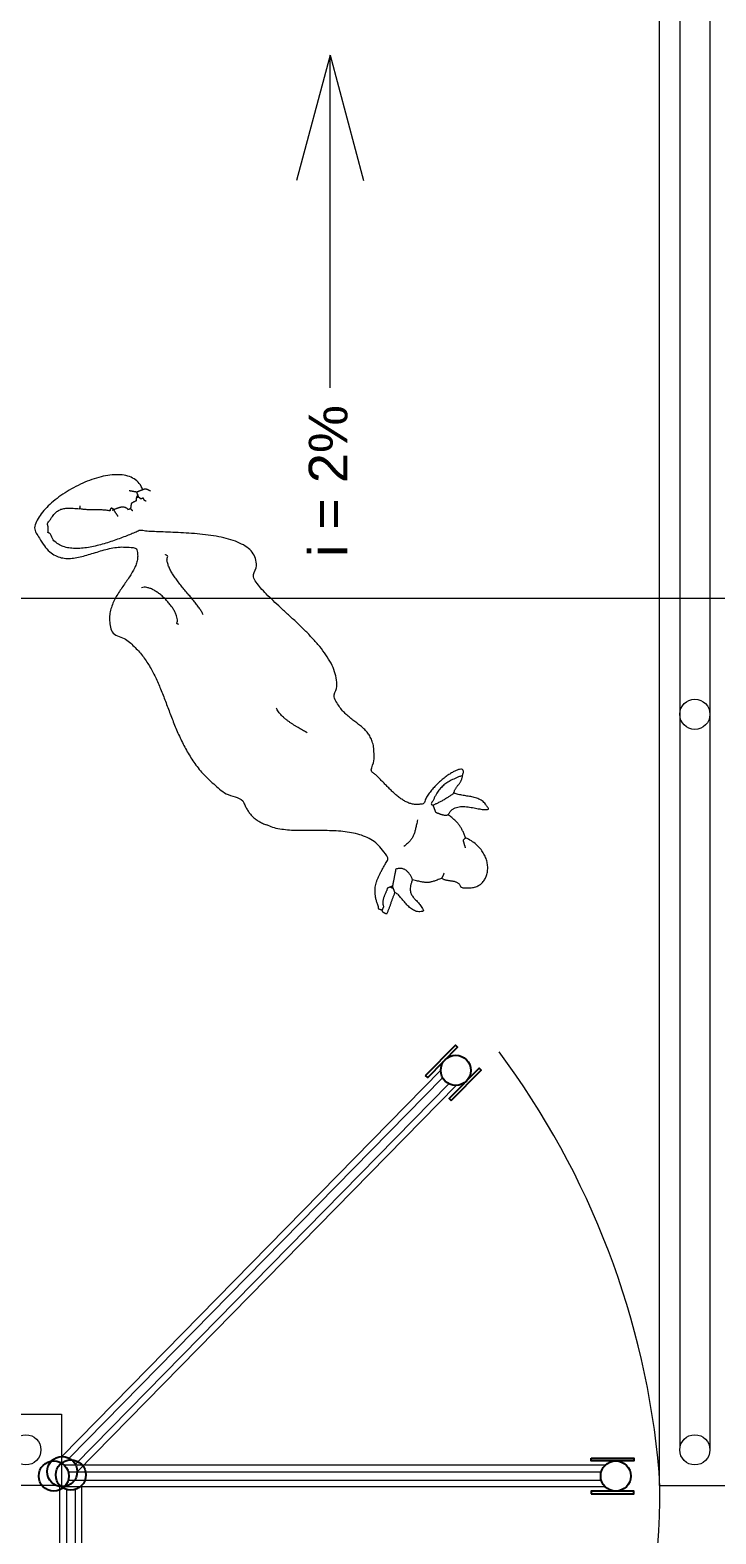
# Model space of a CAD drawing. Header units: metres. Extents: x 147 to 427, y -16 to 162.
# Drawn here: x 300.82 to 303.23, y 109.39 to 114.68 of the extents above; entities that cross this region are included whole.
import ezdxf

# ---------------------------------------------------------------- set-up
doc = ezdxf.new("R2010")
doc.units = ezdxf.units.M
doc.layers.add('1053_ARQ_BASE_MATADOURO_2_dwg', color=7, linetype='Continuous', lineweight=5, true_color=0x767676)
doc.layers.add('1053_ARQ_BASE_MATADOURO_dwg', color=7, linetype='Continuous', lineweight=5, true_color=0x767676)
doc.layers.add('A-COTAS', color=7, linetype='Continuous', lineweight=9)
doc.layers.add('A-PISO', color=7, linetype='Continuous', lineweight=5)
doc.styles.add('Arial_10', font='arial.ttf', dxfattribs={"height": 0.136})

# ---------------------------------------------------------------- blocks, each defined once
blk = doc.blocks.new('1053_ARQ_BASE_MATADOURO_dwg_arq geral tgov-4039641-TÉRREO 1_20 - Dependente 1')
at = {"layer": 'A-COTAS', "color": 253, "true_color": 0xaaaaaa}
blk.add_line((-12.3579, 29.4947), (5.2571, 29.4947), dxfattribs=at)
blk = doc.blocks.new('1053_ARQ_BASE_MATADOURO_dwg-3625622-TÉRREO 1_20 - Dependente 1')
blk.add_blockref('1053_ARQ_BASE_MATADOURO_dwg_arq geral tgov-4039641-TÉRREO 1_20 - Dependente 1', (130.2098, 83.186))
blk = doc.blocks.new('1053_ARQ_BASE_MATADOURO_2_dwg-3637054-TÉRREO 1_20 - Dependente 1')
at = {"layer": 'A-PISO', "color": 253, "true_color": 0xaaaaaa}
for p, q in [((134.7151, 84.2532), (134.7151, 76.5132)), ((134.8211, 84.2532), (134.8211, 76.5032)), ((133.8753, 77.8362), (132.5444, 76.4798)), ((132.5707, 76.4736), (133.882, 77.81)), ((132.5921, 76.4526), (133.9034, 77.789)), ((133.9297, 77.7828), (132.5988, 76.4264)), ((134.4534, 76.4493), (132.5531, 76.4493)), ((132.538, 74.4778), (132.538, 76.3782)), ((132.5671, 76.4262), (134.4394, 76.4262)), ((132.5671, 76.3962), (134.4394, 76.3962)), ((132.6142, 74.4778), (132.6142, 76.3782)), ((134.4534, 76.3731), (132.5531, 76.3731)), ((132.5611, 76.3642), (132.5611, 74.4918)), ((132.5911, 76.3642), (132.5911, 74.4918))]:
    blk.add_line(p, q, dxfattribs=at)
at = {"layer": 'A-PISO', "color": 253, "lineweight": 15, "true_color": 0xaaaaaa}
blk.add_line((133.4866, 81.4017), (133.3685, 80.961), dxfattribs=at)
at = {"layer": 'A-PISO', "color": 253, "true_color": 0xaaaaaa, "flags": 128}
for points in [[(127.3491, 84.1282), (134.6431, 84.1282), (134.6431, 76.3782), (134.8931, 76.3782), (134.8931, 84.3782), (127.1431, 84.3782)], [(126.8931, 80.2532), (127.1431, 80.2532), (127.1431, 76.6282), (132.5431, 76.6282), (132.5431, 76.3782), (127.1431, 76.3782), (126.8931, 76.3782)]]:
    blk.add_lwpolyline(points, dxfattribs=at)
at = {"layer": 'A-PISO', "color": 253, "lineweight": 15, "true_color": 0xaaaaaa, "flags": 128}
blk.add_lwpolyline([(133.4866, 80.2329), (133.4866, 81.4017), (133.6047, 80.961)], dxfattribs=at)
at = {"layer": 'A-PISO', "color": 253, "lineweight": 25, "true_color": 0xaaaaaa, "flags": 128}
for points in [[(133.8224, 77.8178), (133.9275, 77.9249), (133.9346, 77.9179), (133.8296, 77.8108)], [(133.9124, 77.7296), (134.0174, 77.8367), (134.0103, 77.8437), (133.9052, 77.7366)], [(134.4033, 76.4742), (134.5533, 76.4742), (134.5533, 76.4642), (134.4033, 76.4642)], [(134.4033, 76.3482), (134.5533, 76.3482), (134.5533, 76.3582), (134.4033, 76.3582)]]:
    blk.add_lwpolyline(points, close=True, dxfattribs=at)
at = {"layer": 'A-PISO', "color": 253, "true_color": 0xaaaaaa}
for centre in [(134.7681, 79.0865), (132.4181, 76.5032), (134.7681, 76.5032)]:
    blk.add_circle(centre, 0.053, dxfattribs=at)
at = {"layer": 'A-PISO', "color": 253, "lineweight": 25, "true_color": 0xaaaaaa}
for centre in [(133.9283, 77.8358), (132.5163, 76.4112), (132.5458, 76.4268), (132.5761, 76.415), (134.4903, 76.4112)]:
    blk.add_circle(centre, 0.053, dxfattribs=at)
at = {"layer": 'A-PISO', "color": 253, "true_color": 0xaaaaaa}
for centre, radius, start, end in [((131.7592, 76.1706), 2.8951, 5.0349, 36.7012), ((132.5947, 76.3379), 2.0503, 271.2427, 2.4237)]:
    blk.add_arc(centre, radius, start, end, dxfattribs=at)
for points, knots in [([(132.8295, 79.8753), (132.8257, 79.883), (132.8184, 79.8981), (132.799, 79.9145), (132.7758, 79.9244), (132.7492, 79.9286), (132.7203, 79.928), (132.6895, 79.9229), (132.6576, 79.9141), (132.6254, 79.902), (132.5936, 79.887), (132.563, 79.8696), (132.5344, 79.8504), (132.5085, 79.8298), (132.4863, 79.8083), (132.468, 79.7863), (132.4557, 79.7646), (132.4435, 79.7357), (132.4656, 79.7072), (132.481, 79.6785), (132.5005, 79.6577), (132.5207, 79.6436), (132.542, 79.6358), (132.5639, 79.6333), (132.5863, 79.6347), (132.6092, 79.639), (132.6325, 79.6454), (132.6563, 79.6528), (132.6805, 79.6603), (132.7052, 79.6672), (132.73, 79.6722), (132.7559, 79.6752), (132.7796, 79.6722), (132.8086, 79.6734), (132.8107, 79.6502), (132.8113, 79.6341), (132.8075, 79.6173), (132.8009, 79.6011), (132.7921, 79.5848), (132.7816, 79.5685), (132.7701, 79.552), (132.7582, 79.5351), (132.7464, 79.5178), (132.7354, 79.4999), (132.7257, 79.4813), (132.7181, 79.462), (132.7131, 79.4417), (132.7112, 79.4202), (132.7143, 79.3984), (132.7198, 79.3647), (132.766, 79.357), (132.7982, 79.3252), (132.8287, 79.2931), (132.8529, 79.2563), (132.8738, 79.2169), (132.8919, 79.1752), (132.9087, 79.1318), (132.9253, 79.0875), (132.9426, 79.0428), (132.962, 78.9983), (132.9846, 78.9546), (133.0115, 78.9126), (133.0436, 78.8724), (133.0839, 78.8367), (133.1255, 78.7984), (133.1782, 78.7938), (133.1867, 78.7689), (133.19, 78.7621), (133.1933, 78.7556), (133.197, 78.7494), (133.2009, 78.7435), (133.2051, 78.7379), (133.2095, 78.7326), (133.2143, 78.7276), (133.2193, 78.723), (133.2247, 78.7186), (133.2304, 78.7144), (133.2364, 78.7106), (133.2428, 78.707), (133.2496, 78.7037), (133.2567, 78.7006), (133.2616, 78.6988), (133.2641, 78.6979)], [0, 0, 0, 0, 0.025699, 0.049728, 0.07429, 0.10075, 0.129617, 0.160848, 0.194061, 0.228689, 0.264061, 0.299459, 0.334136, 0.367371, 0.398482, 0.426901, 0.452272, 0.474673, 0.514601, 0.547499, 0.57497, 0.598786, 0.62075, 0.642358, 0.664566, 0.687782, 0.71202, 0.737049, 0.762543, 0.788164, 0.813673, 0.839001, 0.86438, 0.890422, 0.90764, 0.924078, 0.940734, 0.958191, 0.97666, 0.996106, 1.016342, 1.037112, 1.05814, 1.079183, 1.100079, 1.120793, 1.141489, 1.162566, 1.184704, 1.208798, 1.256755, 1.301685, 1.345355, 1.389026, 1.433445, 1.478912, 1.525429, 1.572822, 1.62087, 1.669398, 1.71839, 1.768076, 1.819015, 1.87216, 1.928838, 1.990677, 1.998433, 2.005974, 2.013321, 2.020506, 2.027557, 2.034511, 2.041399, 2.048262, 2.055135, 2.062058, 2.069072, 2.076212, 2.083517, 2.091025, 2.098768, 2.106779, 2.106779, 2.106779, 2.106779]), ([(132.8078, 79.8668), (132.8072, 79.8669), (132.8061, 79.8671), (132.8044, 79.8674), (132.8028, 79.8677), (132.8011, 79.868), (132.7995, 79.8682), (132.7978, 79.8685), (132.7962, 79.8688), (132.7945, 79.8691), (132.7928, 79.8694), (132.7912, 79.8697), (132.7895, 79.87), (132.7879, 79.8703), (132.7862, 79.8706), (132.7846, 79.8709), (132.7829, 79.8712), (132.7818, 79.8714), (132.7812, 79.8715)], [0, 0, 0, 0, 0.00168214, 0.00336428, 0.00504643, 0.00673062, 0.00841276, 0.0100949, 0.01177705, 0.0134646, 0.01514674, 0.01682888, 0.01851102, 0.02019522, 0.02187736, 0.0235595, 0.02524164, 0.0269292, 0.0269292, 0.0269292, 0.0269292]), ([(132.8295, 79.8753), (132.829, 79.8751), (132.8281, 79.8747), (132.8267, 79.8742), (132.8253, 79.8736), (132.824, 79.8731), (132.8226, 79.8726), (132.8212, 79.872), (132.8199, 79.8715), (132.8185, 79.871), (132.8172, 79.8705), (132.8158, 79.8699), (132.8145, 79.8694), (132.8131, 79.8689), (132.8118, 79.8683), (132.8104, 79.8678), (132.8091, 79.8673), (132.8082, 79.867), (132.8078, 79.8668)], [0, 0, 0, 0, 0.00149625, 0.00298463, 0.00446644, 0.005943, 0.00741169, 0.00887644, 0.01033594, 0.01179281, 0.01324313, 0.01469081, 0.01613456, 0.01757831, 0.01901681, 0.02045794, 0.02189513, 0.02333625, 0.02333625, 0.02333625, 0.02333625]), ([(132.8112, 79.8581), (132.8111, 79.8583), (132.8109, 79.8587), (132.8107, 79.8592), (132.8105, 79.8598), (132.8103, 79.8604), (132.81, 79.8609), (132.8098, 79.8615), (132.8096, 79.862), (132.8094, 79.8625), (132.8092, 79.8631), (132.809, 79.8636), (132.8088, 79.8641), (132.8086, 79.8647), (132.8084, 79.8652), (132.8082, 79.8657), (132.808, 79.8663), (132.8078, 79.8666), (132.8078, 79.8668)], [0, 0, 0, 0, 0.0006195, 0.001233749, 0.001840124, 0.002442562, 0.003035812, 0.003625124, 0.004210499, 0.004791937, 0.005365499, 0.005939063, 0.006507374, 0.007077, 0.007641374, 0.008207062, 0.008770126, 0.009334499, 0.009334499, 0.009334499, 0.009334499]), ([(132.856, 79.8706), (132.8554, 79.8709), (132.8541, 79.8714), (132.8523, 79.8723), (132.8505, 79.8731), (132.8489, 79.8739), (132.8474, 79.8746), (132.8459, 79.8753), (132.8444, 79.8759), (132.8429, 79.8764), (132.8414, 79.8767), (132.8399, 79.877), (132.8384, 79.8771), (132.8368, 79.8771), (132.8351, 79.8769), (132.8333, 79.8765), (132.8314, 79.876), (132.8302, 79.8755), (132.8295, 79.8753)], [0, 0, 0, 0, 0.00214026, 0.00415857, 0.0060632, 0.00786836, 0.00958192, 0.01122185, 0.01279754, 0.01433272, 0.01583711, 0.01734321, 0.01887301, 0.02046357, 0.02214113, 0.02394277, 0.02590018, 0.02804716, 0.02804716, 0.02804716, 0.02804716]), ([(133.9517, 78.8719), (133.953, 78.8751), (133.9551, 78.8805), (133.9558, 78.8883), (133.9516, 78.8934), (133.9448, 78.8939), (133.9368, 78.8921), (133.9269, 78.8882), (133.9157, 78.8823), (133.9034, 78.8746), (133.8905, 78.8653), (133.8773, 78.8546), (133.8643, 78.8428), (133.8519, 78.8301), (133.8403, 78.8168), (133.8306, 78.8026), (133.821, 78.7896), (133.8187, 78.7718), (133.8023, 78.7704), (133.7895, 78.7689), (133.7761, 78.7707), (133.7633, 78.7746), (133.7508, 78.7805), (133.7386, 78.7879), (133.7267, 78.7967), (133.715, 78.8064), (133.7037, 78.8168), (133.6927, 78.8276), (133.6821, 78.8386), (133.6717, 78.8493), (133.6618, 78.8595), (133.652, 78.8689), (133.6435, 78.8775), (133.625, 78.8875), (133.6427, 78.9157), (133.6412, 78.9419), (133.641, 78.9658), (133.637, 78.9858), (133.6306, 79.0029), (133.6219, 79.0174), (133.6115, 79.0299), (133.5997, 79.041), (133.587, 79.0512), (133.5737, 79.0612), (133.56, 79.0716), (133.5465, 79.0829), (133.5334, 79.0957), (133.5207, 79.1106), (133.5106, 79.1281), (133.4953, 79.1504), (133.5128, 79.1767), (133.5101, 79.207), (133.5037, 79.237), (133.4904, 79.2666), (133.4724, 79.296), (133.4503, 79.325), (133.4252, 79.3536), (133.3981, 79.3816), (133.3697, 79.4089), (133.3411, 79.4353), (133.3133, 79.4608), (133.287, 79.485), (133.2636, 79.508), (133.243, 79.5295), (133.2286, 79.5493), (133.2109, 79.5727), (133.2303, 79.5986), (133.2277, 79.6274), (133.2181, 79.6517), (133.1996, 79.6708), (133.1753, 79.6858), (133.146, 79.6976), (133.1129, 79.7067), (133.0768, 79.7136), (133.039, 79.7186), (133.0006, 79.722), (132.9628, 79.7244), (132.9267, 79.726), (132.8935, 79.7269), (132.8643, 79.7287), (132.8405, 79.7285), (132.8207, 79.7351), (132.8045, 79.7254), (132.7868, 79.7192), (132.7671, 79.7111), (132.7456, 79.703), (132.7227, 79.6948), (132.6989, 79.6871), (132.6745, 79.6803), (132.6501, 79.6747), (132.626, 79.6706), (132.6026, 79.6686), (132.5803, 79.6689), (132.5595, 79.6722), (132.5404, 79.6785), (132.5243, 79.6894), (132.5085, 79.7021), (132.5076, 79.7197), (132.5008, 79.7226), (132.5004, 79.7227), (132.5, 79.7229), (132.4996, 79.7231), (132.4993, 79.7232), (132.4989, 79.7234), (132.4985, 79.7235), (132.4981, 79.7236), (132.4977, 79.7238), (132.4974, 79.7239), (132.497, 79.7241), (132.4967, 79.7242), (132.4963, 79.7243), (132.496, 79.7245), (132.4956, 79.7246), (132.4948, 79.7249), (132.4962, 79.7263), (132.4962, 79.7278), (132.4967, 79.7296), (132.4969, 79.7314), (132.497, 79.7333), (132.4971, 79.7353), (132.497, 79.7373), (132.4969, 79.7393), (132.4967, 79.7414), (132.4965, 79.7434), (132.4962, 79.7454), (132.4958, 79.7474), (132.4954, 79.7492), (132.4949, 79.751), (132.4944, 79.7527), (132.4922, 79.7575), (132.501, 79.764), (132.5053, 79.7732), (132.5112, 79.7811), (132.5164, 79.7879), (132.5217, 79.7936), (132.527, 79.7984), (132.5325, 79.8023), (132.5383, 79.8053), (132.5445, 79.8076), (132.5511, 79.8092), (132.5583, 79.8101), (132.5663, 79.8105), (132.575, 79.8105), (132.5847, 79.8101), (132.5954, 79.8093), (132.6029, 79.8087), (132.6069, 79.8084)], [0, 0, 0, 0, 0.010571, 0.017391, 0.022385, 0.028342, 0.036587, 0.047233, 0.060042, 0.074659, 0.090698, 0.107753, 0.125424, 0.143316, 0.161054, 0.178295, 0.194748, 0.21021, 0.224137, 0.237373, 0.250457, 0.263771, 0.277541, 0.291838, 0.306638, 0.321832, 0.337274, 0.352767, 0.368104, 0.383062, 0.397417, 0.410943, 0.423437, 0.434721, 0.46711, 0.494451, 0.517657, 0.537695, 0.55555, 0.572131, 0.588182, 0.6042, 0.620474, 0.637125, 0.654211, 0.671801, 0.690047, 0.709226, 0.729793, 0.752353, 0.782482, 0.8118, 0.842065, 0.874258, 0.908691, 0.945222, 0.983418, 1.02268, 1.062299, 1.101512, 1.139512, 1.175493, 1.208652, 1.238246, 1.263653, 1.284556, 1.317568, 1.344515, 1.369067, 1.39451, 1.422718, 1.454239, 1.488817, 1.525777, 1.564219, 1.60313, 1.641415, 1.677951, 1.711577, 1.741137, 1.765473, 1.783491, 1.799781, 1.81892, 1.840364, 1.863581, 1.88804, 1.913229, 1.938654, 1.96385, 1.988389, 2.01192, 2.034187, 2.055107, 2.074846, 2.093951, 2.113399, 2.134528, 2.134965, 2.135398, 2.135826, 2.13625, 2.136667, 2.13708, 2.137486, 2.137889, 2.138282, 2.138674, 2.139058, 2.139438, 2.139811, 2.140179, 2.140539, 2.140898, 2.142452, 2.144111, 2.145868, 2.147714, 2.149633, 2.151615, 2.153639, 2.155694, 2.157757, 2.159812, 2.16184, 2.163826, 2.165749, 2.167591, 2.169333, 2.170961, 2.182965, 2.193684, 2.203252, 2.211814, 2.219538, 2.226609, 2.233243, 2.239673, 2.246143, 2.252884, 2.260107, 2.267989, 2.276689, 2.286336, 2.297054, 2.308948, 2.308948, 2.308948, 2.308948]), ([(132.608, 79.8185), (132.6079, 79.8183), (132.6079, 79.8178), (132.6078, 79.8172), (132.6077, 79.8166), (132.6076, 79.8159), (132.6075, 79.8153), (132.6074, 79.8147), (132.6074, 79.814), (132.6073, 79.8134), (132.6072, 79.8128), (132.6072, 79.8121), (132.6071, 79.8115), (132.607, 79.8109), (132.607, 79.8102), (132.6069, 79.8096), (132.6069, 79.809), (132.6069, 79.8086), (132.6069, 79.8084)], [0, 0, 0, 0, 0.00064327, 0.00128654, 0.00192918, 0.00257246, 0.00321383, 0.00385458, 0.00449346, 0.00512825, 0.00576284, 0.00639683, 0.00702842, 0.00765765, 0.00828398, 0.00890746, 0.0095276, 0.01014252, 0.01014252, 0.01014252, 0.01014252]), ([(132.7144, 79.8006), (132.7121, 79.8011), (132.7075, 79.802), (132.7005, 79.803), (132.6936, 79.8037), (132.6867, 79.8042), (132.6799, 79.8044), (132.6731, 79.8046), (132.6664, 79.8047), (132.6597, 79.8047), (132.653, 79.8047), (132.6463, 79.8047), (132.6397, 79.8048), (132.6331, 79.8051), (132.6265, 79.8055), (132.6199, 79.8062), (132.6134, 79.8071), (132.609, 79.808), (132.6069, 79.8084)], [0, 0, 0, 0, 0.0071171, 0.014136, 0.021075, 0.0279528, 0.0347765, 0.0415599, 0.048304, 0.0550163, 0.0616938, 0.0683465, 0.074972, 0.0815793, 0.0881712, 0.0947661, 0.1013758, 0.1080243, 0.1080243, 0.1080243, 0.1080243]), ([(132.7275, 79.8057), (132.7273, 79.8058), (132.7269, 79.8061), (132.7264, 79.8064), (132.7259, 79.8067), (132.7253, 79.807), (132.7248, 79.8074), (132.7243, 79.8077), (132.7237, 79.808), (132.7232, 79.8084), (132.7227, 79.8087), (132.7221, 79.809), (132.7216, 79.8093), (132.7211, 79.8097), (132.7205, 79.81), (132.72, 79.8103), (132.7195, 79.8106), (132.7187, 79.8114), (132.7179, 79.8098), (132.7169, 79.8091), (132.7161, 79.8082), (132.7154, 79.8075), (132.7148, 79.8068), (132.7143, 79.8062), (132.714, 79.8057), (132.7137, 79.8052), (132.7135, 79.8047), (132.7134, 79.8042), (132.7134, 79.8037), (132.7135, 79.8032), (132.7137, 79.8027), (132.7139, 79.802), (132.7141, 79.8014), (132.7143, 79.8009), (132.7144, 79.8006)], [0, 0, 0, 0, 0.00062449, 0.00124898, 0.00187346, 0.00250032, 0.00312481, 0.00374929, 0.00437378, 0.00500064, 0.00562512, 0.00624961, 0.0068741, 0.00750096, 0.00812544, 0.00874993, 0.00937442, 0.01000127, 0.0115267, 0.01286528, 0.01403136, 0.01504146, 0.01591019, 0.01665694, 0.01729952, 0.01786156, 0.01836909, 0.01884967, 0.01933421, 0.01984992, 0.0204202, 0.02105921, 0.02178514, 0.02260545, 0.02260545, 0.02260545, 0.02260545]), ([(132.7858, 79.8085), (132.7856, 79.8084), (132.7852, 79.8082), (132.7846, 79.808), (132.7841, 79.8078), (132.7835, 79.8076), (132.783, 79.8074), (132.7824, 79.8071), (132.7819, 79.8069), (132.7813, 79.8067), (132.7808, 79.8065), (132.7803, 79.8063), (132.7797, 79.8061), (132.7792, 79.8059), (132.7787, 79.8057), (132.7781, 79.8055), (132.7776, 79.8053), (132.7761, 79.8045), (132.7751, 79.8083), (132.7724, 79.8099), (132.7698, 79.8117), (132.7668, 79.8129), (132.7638, 79.8136), (132.7606, 79.814), (132.7573, 79.814), (132.754, 79.8138), (132.7506, 79.8132), (132.7471, 79.8125), (132.7437, 79.8116), (132.7403, 79.8105), (132.737, 79.8093), (132.7337, 79.8081), (132.7305, 79.8069), (132.7285, 79.8061), (132.7275, 79.8057)], [0, 0, 0, 0, 0.0006195, 0.00123375, 0.00184012, 0.00244256, 0.00303581, 0.00362512, 0.0042105, 0.00479194, 0.0053655, 0.00593906, 0.00650738, 0.007077, 0.00764138, 0.00820706, 0.00877012, 0.0093345, 0.01284917, 0.01613899, 0.01929714, 0.02240964, 0.02553667, 0.02872698, 0.03199974, 0.03536451, 0.03880992, 0.04232234, 0.04587615, 0.04944634, 0.05299456, 0.05648787, 0.05988732, 0.06315676, 0.06315676, 0.06315676, 0.06315676]), ([(132.8059, 79.846), (132.8058, 79.8458), (132.8058, 79.8454), (132.8057, 79.8447), (132.8056, 79.8441), (132.8056, 79.8435), (132.8055, 79.8428), (132.8054, 79.8422), (132.8054, 79.8416), (132.8054, 79.841), (132.8053, 79.8403), (132.8053, 79.8397), (132.8052, 79.8391), (132.8052, 79.8385), (132.8052, 79.8379), (132.8052, 79.8373), (132.8051, 79.8367), (132.8052, 79.8357), (132.8039, 79.8355), (132.803, 79.8349), (132.8019, 79.8344), (132.8009, 79.8338), (132.7998, 79.8333), (132.7987, 79.8327), (132.7977, 79.8322), (132.7967, 79.8316), (132.7956, 79.8311), (132.7946, 79.8305), (132.7936, 79.8299), (132.7925, 79.8294), (132.7915, 79.8288), (132.7905, 79.8282), (132.7896, 79.8276), (132.7883, 79.8272), (132.7884, 79.8259), (132.7881, 79.8248), (132.7879, 79.8236), (132.7877, 79.8225), (132.7875, 79.8213), (132.7874, 79.8201), (132.7872, 79.819), (132.787, 79.8178), (132.7868, 79.8167), (132.7867, 79.8155), (132.7865, 79.8144), (132.7864, 79.8132), (132.7862, 79.812), (132.7861, 79.8108), (132.7859, 79.8096), (132.7858, 79.8089), (132.7858, 79.8085)], [0, 0, 0, 0, 0.00064138, 0.00127964, 0.00191545, 0.00254823, 0.00317805, 0.00380553, 0.00443071, 0.00505121, 0.00567245, 0.00629314, 0.00691219, 0.00753069, 0.00814757, 0.00876445, 0.00938027, 0.00999356, 0.01118542, 0.0123799, 0.01357191, 0.01476377, 0.01595244, 0.01714096, 0.01832616, 0.01951005, 0.02068706, 0.0218618, 0.023032, 0.02420011, 0.02536021, 0.02651586, 0.02766622, 0.0288107, 0.02998827, 0.03116196, 0.03233379, 0.03350247, 0.03467096, 0.03583745, 0.03700537, 0.03817359, 0.03934249, 0.04051482, 0.04168918, 0.04286762, 0.04405044, 0.04523851, 0.04643111, 0.04762896, 0.04762896, 0.04762896, 0.04762896]), ([(132.7935, 79.8015), (132.7934, 79.8016), (132.793, 79.8019), (132.7925, 79.8024), (132.792, 79.8028), (132.7915, 79.8033), (132.791, 79.8037), (132.7905, 79.8042), (132.79, 79.8046), (132.7895, 79.805), (132.789, 79.8055), (132.7885, 79.8059), (132.7881, 79.8063), (132.7876, 79.8067), (132.7871, 79.8072), (132.7867, 79.8076), (132.7862, 79.808), (132.7859, 79.8083), (132.7858, 79.8085)], [0, 0, 0, 0, 0.00069321, 0.00138173, 0.00206264, 0.00274065, 0.00340868, 0.00407262, 0.00473125, 0.00538577, 0.0060297, 0.00667303, 0.0073093, 0.00794441, 0.00857192, 0.00919778, 0.00981792, 0.01043761, 0.01043761, 0.01043761, 0.01043761]), ([(132.8112, 79.8581), (132.811, 79.8578), (132.8108, 79.8573), (132.8104, 79.8566), (132.8101, 79.8558), (132.8097, 79.8551), (132.8094, 79.8543), (132.809, 79.8536), (132.8087, 79.8529), (132.8083, 79.8521), (132.808, 79.8514), (132.8077, 79.8506), (132.8074, 79.8498), (132.8071, 79.8491), (132.8068, 79.8483), (132.8065, 79.8476), (132.8062, 79.8468), (132.806, 79.8463), (132.8059, 79.846)], [0, 0, 0, 0, 0.00083803, 0.00167131, 0.00250058, 0.00332608, 0.00414853, 0.00496722, 0.00578676, 0.00660349, 0.00742021, 0.00823975, 0.00905845, 0.00988089, 0.01070639, 0.01153567, 0.01236894, 0.01320697, 0.01320697, 0.01320697, 0.01320697]), ([(132.8145, 79.8494), (132.8144, 79.8493), (132.814, 79.8492), (132.8134, 79.8489), (132.8128, 79.8487), (132.8123, 79.8485), (132.8117, 79.8483), (132.8112, 79.8481), (132.8106, 79.8479), (132.8101, 79.8476), (132.8095, 79.8474), (132.809, 79.8472), (132.8085, 79.847), (132.808, 79.8468), (132.8074, 79.8466), (132.8069, 79.8464), (132.8064, 79.8462), (132.806, 79.8461), (132.8059, 79.846)], [0, 0, 0, 0, 0.000619501, 0.001233751, 0.001840125, 0.002442562, 0.003035813, 0.003625125, 0.0042105, 0.004791938, 0.0053655, 0.005939063, 0.006507375, 0.007077, 0.007641375, 0.008207063, 0.008770126, 0.0093345, 0.0093345, 0.0093345, 0.0093345]), ([(132.8145, 79.8494), (132.8145, 79.8496), (132.8143, 79.85), (132.8141, 79.8505), (132.8139, 79.8511), (132.8137, 79.8517), (132.8134, 79.8522), (132.8132, 79.8528), (132.813, 79.8533), (132.8128, 79.8539), (132.8126, 79.8544), (132.8124, 79.8549), (132.8122, 79.8555), (132.812, 79.856), (132.8118, 79.8565), (132.8116, 79.857), (132.8114, 79.8576), (132.8112, 79.8579), (132.8112, 79.8581)], [0, 0, 0, 0, 0.0006195, 0.001233749, 0.001840124, 0.002442562, 0.003035812, 0.003625124, 0.004210499, 0.004791938, 0.005365499, 0.005939061, 0.006507374, 0.007076999, 0.007641374, 0.008207062, 0.008770124, 0.009334499, 0.009334499, 0.009334499, 0.009334499]), ([(132.8403, 79.8348), (132.8399, 79.8349), (132.8393, 79.8352), (132.8383, 79.8356), (132.8375, 79.836), (132.8368, 79.8364), (132.8361, 79.8368), (132.8356, 79.8372), (132.835, 79.8376), (132.8346, 79.8382), (132.8341, 79.8387), (132.8337, 79.8394), (132.8333, 79.8402), (132.8329, 79.8411), (132.8324, 79.8421), (132.832, 79.8433), (132.8313, 79.8444), (132.8313, 79.8464), (132.8303, 79.8458), (132.8297, 79.8457), (132.8291, 79.8454), (132.8286, 79.8452), (132.828, 79.845), (132.8275, 79.8448), (132.8269, 79.8446), (132.8264, 79.8444), (132.8259, 79.8441), (132.8253, 79.8439), (132.8248, 79.8437), (132.8243, 79.8435), (132.8237, 79.8433), (132.8232, 79.8431), (132.8227, 79.8429), (132.8221, 79.8425), (132.8217, 79.8432), (132.8212, 79.8435), (132.8207, 79.8439), (132.8202, 79.8443), (132.8197, 79.8448), (132.8192, 79.8452), (132.8187, 79.8456), (132.8182, 79.846), (132.8178, 79.8464), (132.8173, 79.8468), (132.8168, 79.8473), (132.8164, 79.8477), (132.8159, 79.8481), (132.8154, 79.8485), (132.815, 79.849), (132.8147, 79.8492), (132.8145, 79.8494)], [0, 0, 0, 0, 0.00116195, 0.00219033, 0.00310128, 0.00392015, 0.00466254, 0.00535935, 0.00603265, 0.0067134, 0.00742446, 0.00820211, 0.00906542, 0.01004318, 0.01115435, 0.01242373, 0.01386882, 0.01551469, 0.01613419, 0.01674844, 0.01735482, 0.01795725, 0.0185505, 0.01913982, 0.01972519, 0.02030663, 0.02088019, 0.02145375, 0.02202207, 0.02259169, 0.02315607, 0.02372175, 0.02428482, 0.02484919, 0.02548902, 0.02613229, 0.02677493, 0.0274182, 0.02805958, 0.02870033, 0.02933921, 0.02997747, 0.03060857, 0.03124256, 0.03187415, 0.03250338, 0.03312971, 0.03375319, 0.03437333, 0.03499183, 0.03499183, 0.03499183, 0.03499183]), ([(132.7222, 79.8037), (132.7222, 79.8037), (132.7222, 79.8037), (132.7222, 79.8037), (132.7223, 79.8037), (132.7224, 79.8038), (132.7225, 79.8038), (132.7227, 79.8039), (132.7229, 79.8039), (132.723, 79.804), (132.7231, 79.804)], [0.001000125, 0.001000125, 0.001000125, 0.001000125, 0.001015875, 0.001063125, 0.001141874, 0.001250812, 0.001392562, 0.001563187, 0.001767937, 0.00200025, 0.00200025, 0.00200025, 0.00200025]), ([(132.7231, 79.804), (132.723, 79.804), (132.7229, 79.8039), (132.7227, 79.8039), (132.7225, 79.8038), (132.7224, 79.8038), (132.7223, 79.8037), (132.7222, 79.8037), (132.7222, 79.8037), (132.7222, 79.8037), (132.7222, 79.8037)], [0, 0, 0, 0, 0.000232313, 0.000437063, 0.000607688, 0.000749438, 0.000858375, 0.000937125, 0.000984375, 0.001000125, 0.001000125, 0.001000125, 0.001000125]), ([(132.7231, 79.804), (132.7232, 79.8041), (132.7233, 79.8041), (132.7236, 79.8042), (132.7238, 79.8043), (132.7241, 79.8044), (132.7244, 79.8045), (132.7246, 79.8046), (132.7249, 79.8047), (132.7252, 79.8048), (132.7254, 79.8049), (132.7257, 79.805), (132.726, 79.8052), (132.7263, 79.8053), (132.7266, 79.8054), (132.7269, 79.8055), (132.7272, 79.8056), (132.7274, 79.8057), (132.7275, 79.8057)], [0, 0, 0, 0, 0.000255937, 0.000515812, 0.000783562, 0.001057875, 0.00133875, 0.001624875, 0.00191625, 0.002208938, 0.0025095, 0.002811375, 0.003117187, 0.003424312, 0.003735375, 0.004045125, 0.004356188, 0.00466725, 0.00466725, 0.00466725, 0.00466725]), ([(132.7275, 79.8057), (132.7274, 79.8057), (132.7272, 79.8056), (132.7269, 79.8055), (132.7266, 79.8054), (132.7263, 79.8053), (132.726, 79.8052), (132.7257, 79.805), (132.7254, 79.8049), (132.7252, 79.8048), (132.7249, 79.8047), (132.7246, 79.8046), (132.7244, 79.8045), (132.7241, 79.8044), (132.7238, 79.8043), (132.7236, 79.8042), (132.7233, 79.8041), (132.7232, 79.8041), (132.7231, 79.804)], [0, 0, 0, 0, 0.000311062, 0.000622125, 0.000931875, 0.001242937, 0.001550063, 0.001855875, 0.00215775, 0.002458312, 0.002751, 0.003042375, 0.0033285, 0.003609375, 0.003883688, 0.004151438, 0.004411313, 0.00466725, 0.00466725, 0.00466725, 0.00466725]), ([(132.7417, 79.7812), (132.7415, 79.7817), (132.741, 79.7828), (132.7403, 79.7842), (132.7396, 79.7856), (132.7387, 79.7869), (132.7379, 79.7881), (132.737, 79.7894), (132.7361, 79.7906), (132.7352, 79.7918), (132.7342, 79.7932), (132.7333, 79.7945), (132.7323, 79.796), (132.7313, 79.7976), (132.7303, 79.7994), (132.7293, 79.8013), (132.7284, 79.8034), (132.7278, 79.8049), (132.7275, 79.8057)], [0, 0, 0, 0, 0.00169772, 0.00331404, 0.00486952, 0.00639013, 0.00789061, 0.00939662, 0.0109203, 0.01248356, 0.0140953, 0.01577935, 0.01755012, 0.01942984, 0.02143357, 0.02358884, 0.02591343, 0.02843524, 0.02843524, 0.02843524, 0.02843524]), ([(133.0407, 79.436), (133.0392, 79.4394), (133.0358, 79.4468), (133.0287, 79.4578), (133.0202, 79.4697), (133.0103, 79.4823), (132.9996, 79.4954), (132.9881, 79.5089), (132.9765, 79.5228), (132.9648, 79.5369), (132.9536, 79.551), (132.9432, 79.5651), (132.9337, 79.579), (132.9258, 79.5927), (132.9193, 79.6059), (132.9159, 79.6191), (132.9116, 79.6304), (132.9184, 79.6409), (132.9148, 79.6431), (132.9143, 79.6434), (132.9139, 79.6437), (132.9134, 79.644), (132.913, 79.6443), (132.9126, 79.6446), (132.9121, 79.6449), (132.9117, 79.6452), (132.9112, 79.6455), (132.9108, 79.6458), (132.9104, 79.6461), (132.91, 79.6464), (132.9095, 79.6467), (132.9091, 79.647), (132.9087, 79.6473), (132.9085, 79.6476), (132.9083, 79.6477)], [0, 0, 0, 0, 0.0113432, 0.0244627, 0.0391702, 0.0552099, 0.0722892, 0.0901066, 0.1083461, 0.1266969, 0.1448451, 0.1625035, 0.1793911, 0.1952726, 0.2099632, 0.2233896, 0.2356395, 0.2470831, 0.2476195, 0.248156, 0.2486917, 0.2492281, 0.2497623, 0.2502957, 0.2508269, 0.2513606, 0.2518866, 0.2524119, 0.2529343, 0.2534538, 0.2539698, 0.2544824, 0.2549909, 0.2555007, 0.2555007, 0.2555007, 0.2555007]), ([(132.9544, 79.4022), (132.9543, 79.4023), (132.954, 79.4024), (132.9536, 79.4026), (132.9532, 79.4028), (132.9528, 79.4029), (132.9524, 79.4031), (132.952, 79.4033), (132.9516, 79.4035), (132.9512, 79.4036), (132.9508, 79.4038), (132.9505, 79.404), (132.9501, 79.4041), (132.9497, 79.4043), (132.9494, 79.4044), (132.949, 79.4046), (132.9487, 79.4047), (132.9458, 79.4059), (132.9527, 79.4141), (132.9496, 79.4228), (132.9476, 79.4334), (132.9427, 79.4443), (132.9365, 79.4557), (132.9287, 79.4671), (132.9198, 79.4785), (132.91, 79.4894), (132.8994, 79.4997), (132.8883, 79.5091), (132.8771, 79.5172), (132.8658, 79.524), (132.8547, 79.529), (132.8441, 79.532), (132.8339, 79.5331), (132.8278, 79.5314), (132.8248, 79.5306)], [0, 0, 0, 0, 0.0004399, 0.0008798, 0.0013179, 0.0017578, 0.0021921, 0.0026246, 0.0030515, 0.0034766, 0.0038905, 0.0043026, 0.0047072, 0.0051044, 0.0054924, 0.005871, 0.0062385, 0.0066005, 0.0150594, 0.0244923, 0.0351755, 0.04711, 0.0601391, 0.0740412, 0.0885442, 0.1033634, 0.1181979, 0.1327614, 0.1467669, 0.1599605, 0.1721269, 0.1831475, 0.1930508, 0.2021493, 0.2021493, 0.2021493, 0.2021493]), ([(133.4061, 79.0217), (133.4041, 79.0229), (133.3998, 79.0252), (133.393, 79.029), (133.3858, 79.0331), (133.3781, 79.0375), (133.3701, 79.0423), (133.362, 79.0473), (133.3538, 79.0526), (133.3456, 79.0581), (133.3377, 79.0639), (133.3301, 79.0698), (133.3229, 79.0759), (133.3163, 79.0822), (133.3103, 79.0886), (133.3051, 79.0951), (133.3008, 79.1017), (133.2987, 79.1064), (133.2977, 79.1086)], [0, 0, 0, 0, 0.006991, 0.0147354, 0.0231225, 0.0320282, 0.0413461, 0.0509557, 0.0607474, 0.0706087, 0.0804411, 0.0901357, 0.0996013, 0.1087491, 0.1175116, 0.1258292, 0.1336777, 0.1410678, 0.1410678, 0.1410678, 0.1410678]), ([(133.9517, 78.8719), (133.9481, 78.8704), (133.941, 78.8677), (133.9309, 78.8634), (133.9215, 78.8592), (133.9128, 78.855), (133.9046, 78.8506), (133.8971, 78.8459), (133.8901, 78.841), (133.8836, 78.8357), (133.8775, 78.8299), (133.8717, 78.8235), (133.8663, 78.8166), (133.8612, 78.8089), (133.8564, 78.8005), (133.8511, 78.7909), (133.8491, 78.7817), (133.8389, 78.7714), (133.843, 78.7697), (133.8433, 78.7696), (133.8437, 78.7694), (133.844, 78.7693), (133.8444, 78.7691), (133.8447, 78.7689), (133.8451, 78.7688), (133.8455, 78.7686), (133.8459, 78.7684), (133.8463, 78.7683), (133.8467, 78.7681), (133.8471, 78.7679), (133.8475, 78.7678), (133.8479, 78.7676), (133.8483, 78.7674), (133.8485, 78.7673), (133.8487, 78.7672)], [0, 0, 0, 0, 0.0117195, 0.0226729, 0.032948, 0.042629, 0.0518187, 0.0606169, 0.0691427, 0.0775195, 0.0858853, 0.0943764, 0.1031379, 0.1123121, 0.1220337, 0.1324326, 0.1436315, 0.155747, 0.1561034, 0.1564727, 0.1568495, 0.1572393, 0.1576347, 0.1580393, 0.1584495, 0.158869, 0.1592904, 0.1597173, 0.1601479, 0.1605841, 0.1610222, 0.1614621, 0.161902, 0.1623475, 0.1623475, 0.1623475, 0.1623475]), ([(133.9214, 78.8103), (133.9218, 78.8117), (133.9226, 78.8146), (133.9243, 78.8187), (133.9263, 78.8227), (133.9286, 78.8264), (133.931, 78.83), (133.9335, 78.8336), (133.936, 78.8371), (133.9386, 78.8405), (133.9411, 78.844), (133.9435, 78.8475), (133.9457, 78.8512), (133.9476, 78.8549), (133.9493, 78.8588), (133.9506, 78.863), (133.9515, 78.8673), (133.9516, 78.8703), (133.9517, 78.8719)], [0, 0, 0, 0, 0.00454523, 0.0089928, 0.01338563, 0.01775066, 0.02210137, 0.02644313, 0.0307725, 0.03508499, 0.03937227, 0.04363078, 0.04786344, 0.0520829, 0.05631649, 0.06060731, 0.06501681, 0.06962195, 0.06962195, 0.06962195, 0.06962195]), ([(133.9214, 78.8103), (133.9205, 78.8094), (133.9188, 78.8076), (133.9156, 78.805), (133.9119, 78.8022), (133.9076, 78.7992), (133.9029, 78.7961), (133.8979, 78.793), (133.8926, 78.7898), (133.8872, 78.7866), (133.8817, 78.7835), (133.8762, 78.7805), (133.8708, 78.7777), (133.8657, 78.775), (133.8608, 78.7726), (133.8563, 78.7705), (133.8524, 78.7687), (133.8498, 78.7677), (133.8487, 78.7672)], [0, 0, 0, 0, 0.0034375, 0.00755779, 0.01228002, 0.01751275, 0.02316588, 0.02913778, 0.03533449, 0.04165586, 0.04800577, 0.05427946, 0.06038067, 0.06620786, 0.07166462, 0.07664712, 0.08105968, 0.08479972, 0.08479972, 0.08479972, 0.08479972]), ([(133.9017, 78.7332), (133.9034, 78.7365), (133.9066, 78.7429), (133.9136, 78.7506), (133.9217, 78.7562), (133.9306, 78.7599), (133.9402, 78.7619), (133.9503, 78.7627), (133.9607, 78.7624), (133.9713, 78.7613), (133.9819, 78.7597), (133.9923, 78.7577), (134.0024, 78.7557), (134.0121, 78.7539), (134.021, 78.7525), (134.0294, 78.7517), (134.0358, 78.752), (134.0463, 78.7528), (134.0374, 78.7632), (134.0337, 78.7705), (134.0273, 78.7773), (134.0207, 78.7827), (134.0134, 78.7871), (134.0057, 78.7906), (133.9976, 78.7933), (133.9892, 78.7955), (133.9806, 78.7973), (133.9718, 78.7987), (133.9631, 78.8001), (133.9543, 78.8015), (133.9457, 78.803), (133.9373, 78.8049), (133.9291, 78.8071), (133.9239, 78.8092), (133.9214, 78.8103)], [0, 0, 0, 0, 0.011231, 0.0213345, 0.0308988, 0.0403986, 0.0501251, 0.0602117, 0.0706467, 0.0813397, 0.0921256, 0.1028194, 0.1132093, 0.1230803, 0.1322112, 0.1404225, 0.1475837, 0.1537046, 0.1639829, 0.1733994, 0.1822451, 0.1907688, 0.1991799, 0.2076115, 0.2161478, 0.2248129, 0.2336041, 0.2424777, 0.251381, 0.2602504, 0.2690294, 0.2776637, 0.286126, 0.2944156, 0.2944156, 0.2944156, 0.2944156]), ([(133.9017, 78.7332), (133.9008, 78.7328), (133.899, 78.7322), (133.8963, 78.7316), (133.8936, 78.7313), (133.8909, 78.7313), (133.8882, 78.7315), (133.8855, 78.7319), (133.8829, 78.7325), (133.8802, 78.7332), (133.8775, 78.7341), (133.8749, 78.735), (133.8722, 78.736), (133.8696, 78.7371), (133.8669, 78.7382), (133.8642, 78.7391), (133.8617, 78.7404), (133.8587, 78.7405), (133.8583, 78.7428), (133.8576, 78.7444), (133.857, 78.746), (133.8563, 78.7477), (133.8557, 78.7493), (133.855, 78.7509), (133.8544, 78.7525), (133.8538, 78.7542), (133.8531, 78.7558), (133.8525, 78.7574), (133.8519, 78.7591), (133.8512, 78.7607), (133.8506, 78.7623), (133.85, 78.764), (133.8493, 78.7656), (133.8489, 78.7667), (133.8487, 78.7672)], [0, 0, 0, 0, 0.00287585, 0.0056514, 0.00836777, 0.01105314, 0.01373904, 0.01643754, 0.01916298, 0.02191665, 0.02470851, 0.02752614, 0.03036956, 0.03322814, 0.03609938, 0.03896841, 0.04183289, 0.04467968, 0.04643186, 0.04818012, 0.0499323, 0.05168055, 0.05343274, 0.05518099, 0.05693318, 0.05868143, 0.06043362, 0.06218187, 0.06393405, 0.0656823, 0.06743449, 0.06918274, 0.07093493, 0.07268318, 0.07268318, 0.07268318, 0.07268318]), ([(133.794, 78.7158), (133.7934, 78.713), (133.7922, 78.7076), (133.7905, 78.6998), (133.789, 78.6924), (133.7874, 78.6856), (133.7859, 78.6791), (133.7842, 78.673), (133.7823, 78.6672), (133.7802, 78.6617), (133.7777, 78.6565), (133.7748, 78.6514), (133.7715, 78.6465), (133.7677, 78.6416), (133.7633, 78.6369), (133.7582, 78.6321), (133.7523, 78.6273), (133.7481, 78.6242), (133.7459, 78.6226)], [0, 0, 0, 0, 0.008568, 0.0165618, 0.0240385, 0.0310602, 0.0376856, 0.0439819, 0.050021, 0.0558813, 0.061653, 0.0674354, 0.0733355, 0.0794663, 0.0859445, 0.0928831, 0.1003934, 0.1085838, 0.1085838, 0.1085838, 0.1085838]), ([(133.9629, 78.6525), (133.962, 78.6548), (133.9603, 78.6592), (133.9577, 78.6655), (133.955, 78.6715), (133.9524, 78.6771), (133.9496, 78.6825), (133.9467, 78.6876), (133.9437, 78.6925), (133.9404, 78.6973), (133.9369, 78.7019), (133.9331, 78.7064), (133.9289, 78.7108), (133.9244, 78.7152), (133.9194, 78.7196), (133.914, 78.7241), (133.9081, 78.7286), (133.9039, 78.7316), (133.9017, 78.7332)], [0, 0, 0, 0, 0.0072307, 0.0140717, 0.0205824, 0.0268134, 0.0328275, 0.0386801, 0.0444359, 0.0501615, 0.0559287, 0.0618015, 0.0678547, 0.0741541, 0.0807752, 0.0877785, 0.0952361, 0.1032069, 0.1032069, 0.1032069, 0.1032069]), ([(133.6694, 78.3987), (133.6692, 78.3988), (133.6689, 78.3989), (133.6683, 78.399), (133.6678, 78.3991), (133.6673, 78.3993), (133.6668, 78.3994), (133.6663, 78.3995), (133.6657, 78.3996), (133.6652, 78.3998), (133.6647, 78.3999), (133.6642, 78.4), (133.6637, 78.4001), (133.6632, 78.4002), (133.6627, 78.4003), (133.6622, 78.4004), (133.6617, 78.4005), (133.6564, 78.4011), (133.6569, 78.4152), (133.651, 78.4259), (133.648, 78.4381), (133.6457, 78.449), (133.6446, 78.4595), (133.6444, 78.4695), (133.6453, 78.4792), (133.6471, 78.4887), (133.6498, 78.4982), (133.6533, 78.5079), (133.6576, 78.5178), (133.6627, 78.5281), (133.6685, 78.5389), (133.6752, 78.5505), (133.6815, 78.5629), (133.6962, 78.5803), (133.6744, 78.6038), (133.6589, 78.6264), (133.6359, 78.6441), (133.611, 78.6571), (133.5836, 78.6663), (133.5544, 78.6723), (133.5237, 78.6759), (133.4922, 78.6777), (133.4602, 78.6781), (133.4283, 78.678), (133.3969, 78.6778), (133.3665, 78.6781), (133.3376, 78.6795), (133.3106, 78.6828), (133.2859, 78.6881), (133.2712, 78.6947), (133.2641, 78.6979)], [0, 0, 0, 0, 0.0005419, 0.0010784, 0.0016149, 0.0021506, 0.0026855, 0.0032182, 0.0037493, 0.0042783, 0.0048098, 0.0053343, 0.0058567, 0.0063755, 0.0068923, 0.0074041, 0.0079133, 0.0084178, 0.0230655, 0.0363495, 0.048468, 0.0596256, 0.0700483, 0.0799668, 0.089622, 0.0992476, 0.1090601, 0.119255, 0.1300013, 0.1414479, 0.1537237, 0.1669436, 0.1812182, 0.196651, 0.2278357, 0.2565641, 0.284317, 0.3122136, 0.3409369, 0.3707541, 0.4016318, 0.4333204, 0.4654458, 0.4975436, 0.5291184, 0.5596715, 0.588736, 0.615937, 0.6410652, 0.6642098, 0.6642098, 0.6642098, 0.6642098]), ([(133.8791, 78.5107), (133.8803, 78.5099), (133.8827, 78.5083), (133.8869, 78.5067), (133.8912, 78.5054), (133.8958, 78.5044), (133.9006, 78.5036), (133.9054, 78.5029), (133.9103, 78.5022), (133.9151, 78.5014), (133.9199, 78.5005), (133.9245, 78.4994), (133.9289, 78.4978), (133.933, 78.4959), (133.9368, 78.4934), (133.9402, 78.4902), (133.9432, 78.4864), (133.9464, 78.4761), (133.9654, 78.4784), (133.982, 78.4763), (133.9983, 78.48), (134.0118, 78.4865), (134.0229, 78.4958), (134.0313, 78.5074), (134.0371, 78.5208), (134.0403, 78.5356), (134.0408, 78.5513), (134.0385, 78.5675), (134.0334, 78.584), (134.0253, 78.6001), (134.0143, 78.6155), (134.0002, 78.6298), (133.983, 78.6427), (133.9698, 78.6492), (133.9629, 78.6525)], [0, 0, 0, 0, 0.0043035, 0.008717, 0.0132734, 0.0179821, 0.0228081, 0.0277167, 0.0326558, 0.0375776, 0.0424287, 0.0471823, 0.0518194, 0.0563579, 0.0608465, 0.0653953, 0.0701541, 0.0753188, 0.0957175, 0.1135074, 0.1293936, 0.1440861, 0.1582275, 0.1723348, 0.1867646, 0.2017346, 0.21736, 0.2336971, 0.2507931, 0.2687054, 0.287546, 0.3074743, 0.3287353, 0.3516369, 0.3516369, 0.3516369, 0.3516369]), ([(133.9629, 78.6525), (133.9627, 78.6524), (133.9623, 78.652), (133.9617, 78.6515), (133.9611, 78.651), (133.9605, 78.6505), (133.9599, 78.6499), (133.9593, 78.6494), (133.9587, 78.6489), (133.9581, 78.6483), (133.9576, 78.6478), (133.957, 78.6472), (133.9564, 78.6467), (133.9559, 78.6461), (133.9553, 78.6456), (133.9548, 78.645), (133.9543, 78.6445), (133.9533, 78.6438), (133.9543, 78.6423), (133.9546, 78.6407), (133.9551, 78.639), (133.9555, 78.6374), (133.956, 78.6357), (133.9565, 78.634), (133.957, 78.6324), (133.9575, 78.6307), (133.958, 78.629), (133.9585, 78.6274), (133.959, 78.6257), (133.9595, 78.624), (133.96, 78.6224), (133.9606, 78.6207), (133.9611, 78.619), (133.9614, 78.6179), (133.9616, 78.6173)], [0, 0, 0, 0, 0.00079316, 0.00158557, 0.00238096, 0.00317701, 0.0039732, 0.00476927, 0.00556433, 0.00635692, 0.0071488, 0.0079361, 0.00872199, 0.00950217, 0.01027926, 0.01104966, 0.01181526, 0.01257291, 0.01427221, 0.0159811, 0.01769456, 0.01941496, 0.02113904, 0.02287026, 0.02460387, 0.02634336, 0.02808416, 0.02982977, 0.03157781, 0.03332817, 0.03507983, 0.03683392, 0.03858671, 0.04034323, 0.04034323, 0.04034323, 0.04034323]), ([(133.7766, 78.5054), (133.776, 78.507), (133.7747, 78.5101), (133.7725, 78.5147), (133.7701, 78.5191), (133.7675, 78.5234), (133.7646, 78.5274), (133.7615, 78.5311), (133.7582, 78.5346), (133.7547, 78.5376), (133.7508, 78.5402), (133.7468, 78.5423), (133.7425, 78.5439), (133.7379, 78.5449), (133.7332, 78.5453), (133.728, 78.5451), (133.7232, 78.5437), (133.7169, 78.5434), (133.717, 78.5382), (133.716, 78.5347), (133.7153, 78.5309), (133.7146, 78.5272), (133.7138, 78.5235), (133.7131, 78.5198), (133.7124, 78.5161), (133.7117, 78.5124), (133.7109, 78.5087), (133.7102, 78.505), (133.7095, 78.5013), (133.7088, 78.4976), (133.7081, 78.4939), (133.7074, 78.4902), (133.7067, 78.4865), (133.7062, 78.484), (133.706, 78.4828)], [0, 0, 0, 0, 0.0050781, 0.0101611, 0.0152203, 0.0202289, 0.0251688, 0.0300182, 0.0347755, 0.0394408, 0.0440355, 0.0485843, 0.0531352, 0.0577492, 0.0625111, 0.0675039, 0.0728274, 0.0785776, 0.0823714, 0.0861636, 0.0899496, 0.093734, 0.0975136, 0.1012917, 0.1050683, 0.1088421, 0.1126112, 0.1163815, 0.1201471, 0.1239139, 0.1276774, 0.1314421, 0.1352068, 0.1389715, 0.1389715, 0.1389715, 0.1389715]), ([(133.7766, 78.5054), (133.7751, 78.5017), (133.7723, 78.495), (133.7695, 78.4851), (133.7682, 78.4764), (133.7682, 78.4687), (133.7694, 78.4618), (133.7716, 78.4556), (133.7747, 78.45), (133.7784, 78.4447), (133.7827, 78.4397), (133.7874, 78.4347), (133.7923, 78.4295), (133.7973, 78.4241), (133.8021, 78.4182), (133.807, 78.4115), (133.8103, 78.4046), (133.8182, 78.3945), (133.8056, 78.3937), (133.7983, 78.3928), (133.7902, 78.3941), (133.7828, 78.3968), (133.7757, 78.4007), (133.7691, 78.4056), (133.7627, 78.4113), (133.7566, 78.4175), (133.7507, 78.4241), (133.7451, 78.4307), (133.7397, 78.4373), (133.7345, 78.4435), (133.7294, 78.4493), (133.7244, 78.4542), (133.7196, 78.4583), (133.7161, 78.4602), (133.7145, 78.4611)], [0, 0, 0, 0, 0.0118376, 0.0219257, 0.0305861, 0.0381701, 0.0450255, 0.0514897, 0.0578321, 0.0642461, 0.0708371, 0.0776688, 0.084757, 0.0921224, 0.0997885, 0.1078129, 0.116293, 0.1253713, 0.1342242, 0.1423501, 0.1501659, 0.1579821, 0.1659954, 0.1742806, 0.1828287, 0.1915662, 0.2003895, 0.2091536, 0.2177128, 0.2259123, 0.2336036, 0.2406499, 0.2469581, 0.2525077, 0.2525077, 0.2525077, 0.2525077]), ([(133.8791, 78.5107), (133.8762, 78.5096), (133.8709, 78.5075), (133.8633, 78.5046), (133.8566, 78.5021), (133.8505, 78.5), (133.8449, 78.4983), (133.8397, 78.497), (133.8347, 78.4962), (133.8298, 78.4957), (133.8248, 78.4956), (133.8197, 78.496), (133.8141, 78.4967), (133.8081, 78.4977), (133.8015, 78.4991), (133.794, 78.5009), (133.7857, 78.503), (133.7798, 78.5046), (133.7766, 78.5054)], [0, 0, 0, 0, 0.0091193, 0.0171887, 0.0243486, 0.030738, 0.0365084, 0.0418097, 0.0468059, 0.0516646, 0.0565682, 0.061684, 0.0671878, 0.0732363, 0.0799898, 0.087589, 0.0961828, 0.1059067, 0.1059067, 0.1059067, 0.1059067]), ([(133.8871, 78.5285), (133.887, 78.5281), (133.8866, 78.5274), (133.8861, 78.5263), (133.8856, 78.5252), (133.8851, 78.5241), (133.8846, 78.523), (133.8841, 78.5219), (133.8836, 78.5208), (133.8831, 78.5197), (133.8825, 78.5186), (133.882, 78.5175), (133.8815, 78.5163), (133.8811, 78.5152), (133.8806, 78.5141), (133.8801, 78.5129), (133.8796, 78.5118), (133.8792, 78.511), (133.8791, 78.5107)], [0, 0, 0, 0, 0.00119805, 0.0023986, 0.00360366, 0.00481506, 0.00603112, 0.00724981, 0.00847033, 0.00969637, 0.01092521, 0.01215493, 0.0133865, 0.01462084, 0.01585798, 0.01709418, 0.01833038, 0.01956844, 0.01956844, 0.01956844, 0.01956844]), ([(133.6973, 78.4794), (133.6971, 78.4794), (133.6968, 78.4792), (133.6962, 78.479), (133.6957, 78.4788), (133.6952, 78.4786), (133.6947, 78.4784), (133.6941, 78.4782), (133.6936, 78.478), (133.6931, 78.4778), (133.6926, 78.4776), (133.692, 78.4774), (133.6915, 78.4772), (133.691, 78.477), (133.6905, 78.4768), (133.6899, 78.4766), (133.6894, 78.4763), (133.6877, 78.4758), (133.6877, 78.4718), (133.6855, 78.4682), (133.6839, 78.464), (133.682, 78.46), (133.6803, 78.456), (133.6786, 78.4519), (133.677, 78.4478), (133.6755, 78.4438), (133.6742, 78.4397), (133.6732, 78.4356), (133.6725, 78.4315), (133.6721, 78.4273), (133.672, 78.4232), (133.6725, 78.419), (133.6728, 78.4149), (133.6754, 78.4119), (133.6743, 78.4101), (133.6739, 78.4093), (133.6736, 78.4086), (133.6732, 78.4078), (133.6729, 78.4071), (133.6725, 78.4063), (133.6722, 78.4056), (133.6719, 78.4049), (133.6715, 78.4041), (133.6712, 78.4034), (133.6709, 78.4026), (133.6706, 78.4018), (133.6703, 78.4011), (133.67, 78.4003), (133.6697, 78.3995), (133.6695, 78.399), (133.6694, 78.3987)], [0, 0, 0, 0, 0.00056306, 0.00112612, 0.00168919, 0.00225225, 0.00281531, 0.00337837, 0.00394144, 0.00450056, 0.00506362, 0.00562669, 0.00618975, 0.00675281, 0.00731587, 0.00787894, 0.008442, 0.00900112, 0.01332321, 0.0176986, 0.02210975, 0.0265367, 0.03096363, 0.03537534, 0.03975273, 0.04408537, 0.0483627, 0.05258208, 0.05674979, 0.06088035, 0.0649954, 0.06913603, 0.07334712, 0.0776958, 0.07853314, 0.07936641, 0.08019582, 0.08102121, 0.08184469, 0.08266427, 0.08348289, 0.08429959, 0.0851163, 0.08593492, 0.0867545, 0.08757798, 0.08840337, 0.08923278, 0.09006605, 0.09090339, 0.09090339, 0.09090339, 0.09090339]), ([(133.7145, 78.4611), (133.7137, 78.4595), (133.7123, 78.4564), (133.7103, 78.4517), (133.7084, 78.4469), (133.7066, 78.442), (133.7048, 78.4372), (133.7031, 78.4323), (133.7015, 78.4274), (133.6998, 78.4225), (133.6982, 78.4176), (133.6965, 78.4128), (133.6948, 78.408), (133.693, 78.4032), (133.6911, 78.3986), (133.6892, 78.3938), (133.6868, 78.3901), (133.6858, 78.3839), (133.6827, 78.3861), (133.6808, 78.3868), (133.6792, 78.3875), (133.6778, 78.3882), (133.6765, 78.3889), (133.6755, 78.3895), (133.6745, 78.3901), (133.6738, 78.3907), (133.6731, 78.3914), (133.6725, 78.3921), (133.6719, 78.3929), (133.6714, 78.3938), (133.671, 78.3949), (133.6705, 78.396), (133.6699, 78.3973), (133.6696, 78.3982), (133.6694, 78.3987)], [0, 0, 0, 0, 0.005136, 0.0102834, 0.0154428, 0.0206125, 0.0257886, 0.0309663, 0.0361392, 0.041304, 0.0464532, 0.0515831, 0.0566861, 0.0617602, 0.0667993, 0.0718035, 0.0767732, 0.0817103, 0.0840379, 0.0860816, 0.0878758, 0.0894444, 0.0908231, 0.0920396, 0.0931296, 0.0941237, 0.0950701, 0.0960007, 0.0969582, 0.097978, 0.0990969, 0.1003419, 0.101745, 0.1033305, 0.1033305, 0.1033305, 0.1033305]), ([(133.706, 78.4828), (133.7058, 78.4827), (133.7054, 78.4826), (133.7048, 78.4824), (133.7043, 78.4821), (133.7037, 78.4819), (133.7032, 78.4817), (133.7026, 78.4815), (133.7021, 78.4813), (133.7015, 78.4811), (133.701, 78.4809), (133.7005, 78.4807), (133.6999, 78.4804), (133.6994, 78.4802), (133.6989, 78.48), (133.6983, 78.4798), (133.6978, 78.4796), (133.6975, 78.4795), (133.6973, 78.4794)], [0, 0, 0, 0, 0.000622125, 0.001236375, 0.001845375, 0.002445188, 0.003042375, 0.003630375, 0.00421575, 0.00479325, 0.00537075, 0.005943, 0.006513937, 0.007080937, 0.007647938, 0.008211, 0.008774063, 0.0093345, 0.0093345, 0.0093345, 0.0093345]), ([(133.7094, 78.4741), (133.7091, 78.4742), (133.7086, 78.4745), (133.7078, 78.4748), (133.707, 78.4752), (133.7062, 78.4755), (133.7054, 78.4758), (133.7047, 78.4762), (133.7039, 78.4765), (133.7032, 78.4768), (133.7024, 78.4772), (133.7017, 78.4775), (133.7009, 78.4778), (133.7002, 78.4781), (133.6995, 78.4785), (133.6987, 78.4788), (133.698, 78.4791), (133.6975, 78.4793), (133.6973, 78.4794)], [0, 0, 0, 0, 0.00087982, 0.0017485, 0.00260975, 0.00345802, 0.00430257, 0.00513413, 0.00596197, 0.00677868, 0.00759539, 0.00840467, 0.0092121, 0.01001396, 0.01081582, 0.01161211, 0.0124084, 0.01320098, 0.01320098, 0.01320098, 0.01320098]), ([(133.7094, 78.4741), (133.7093, 78.4743), (133.7092, 78.4747), (133.7089, 78.4753), (133.7087, 78.4758), (133.7085, 78.4764), (133.7083, 78.477), (133.7081, 78.4775), (133.7078, 78.478), (133.7076, 78.4786), (133.7074, 78.4791), (133.7072, 78.4797), (133.707, 78.4802), (133.7068, 78.4807), (133.7066, 78.4812), (133.7064, 78.4818), (133.7062, 78.4823), (133.7061, 78.4826), (133.706, 78.4828)], [0, 0, 0, 0, 0.000622126, 0.001236377, 0.001845375, 0.002445189, 0.003042376, 0.003630375, 0.00421575, 0.004793251, 0.00537075, 0.005943, 0.006513938, 0.007080938, 0.007647939, 0.008211001, 0.008774063, 0.009334501, 0.009334501, 0.009334501, 0.009334501]), ([(133.7145, 78.4611), (133.7144, 78.4614), (133.7142, 78.4619), (133.7138, 78.4627), (133.7135, 78.4635), (133.7132, 78.4643), (133.7129, 78.4652), (133.7126, 78.466), (133.7122, 78.4668), (133.7119, 78.4676), (133.7116, 78.4684), (133.7113, 78.4692), (133.711, 78.47), (133.7107, 78.4709), (133.7103, 78.4717), (133.71, 78.4725), (133.7097, 78.4733), (133.7095, 78.4738), (133.7094, 78.4741)], [0, 0, 0, 0, 0.00087806, 0.00175219, 0.00262631, 0.00350044, 0.0043785, 0.00525262, 0.00612675, 0.00700087, 0.00787894, 0.00875306, 0.00962719, 0.01050131, 0.01137937, 0.0122535, 0.01312762, 0.01400175, 0.01400175, 0.01400175, 0.01400175])]:
    blk.add_open_spline(points, degree=3, knots=knots, dxfattribs=at)
at = {"layer": 'A-PISO', "lineweight": 15, "insert": (133.4118, 79.6396), "char_height": 0.136, "width": 0.636017, "attachment_point": 1, "rotation": 90, "line_spacing_factor": 0.941778, "style": 'Arial_10'}
blk.add_mtext('i = 2%', dxfattribs=at)

msp = doc.modelspace()

# ---------------------------------------------------------------- block references
at = {"layer": '1053_ARQ_BASE_MATADOURO_2_dwg', "color": 253, "true_color": 0xaaaaaa}
msp.add_blockref('1053_ARQ_BASE_MATADOURO_2_dwg-3637054-TÉRREO 1_20 - Dependente 1', (168.392, 33.186), dxfattribs=at)
at = {"layer": '1053_ARQ_BASE_MATADOURO_dwg', "color": 253, "true_color": 0xaaaaaa}
msp.add_blockref('1053_ARQ_BASE_MATADOURO_dwg-3625622-TÉRREO 1_20 - Dependente 1', (168.392, 0), dxfattribs=at)

doc.saveas('drawing.dxf')
